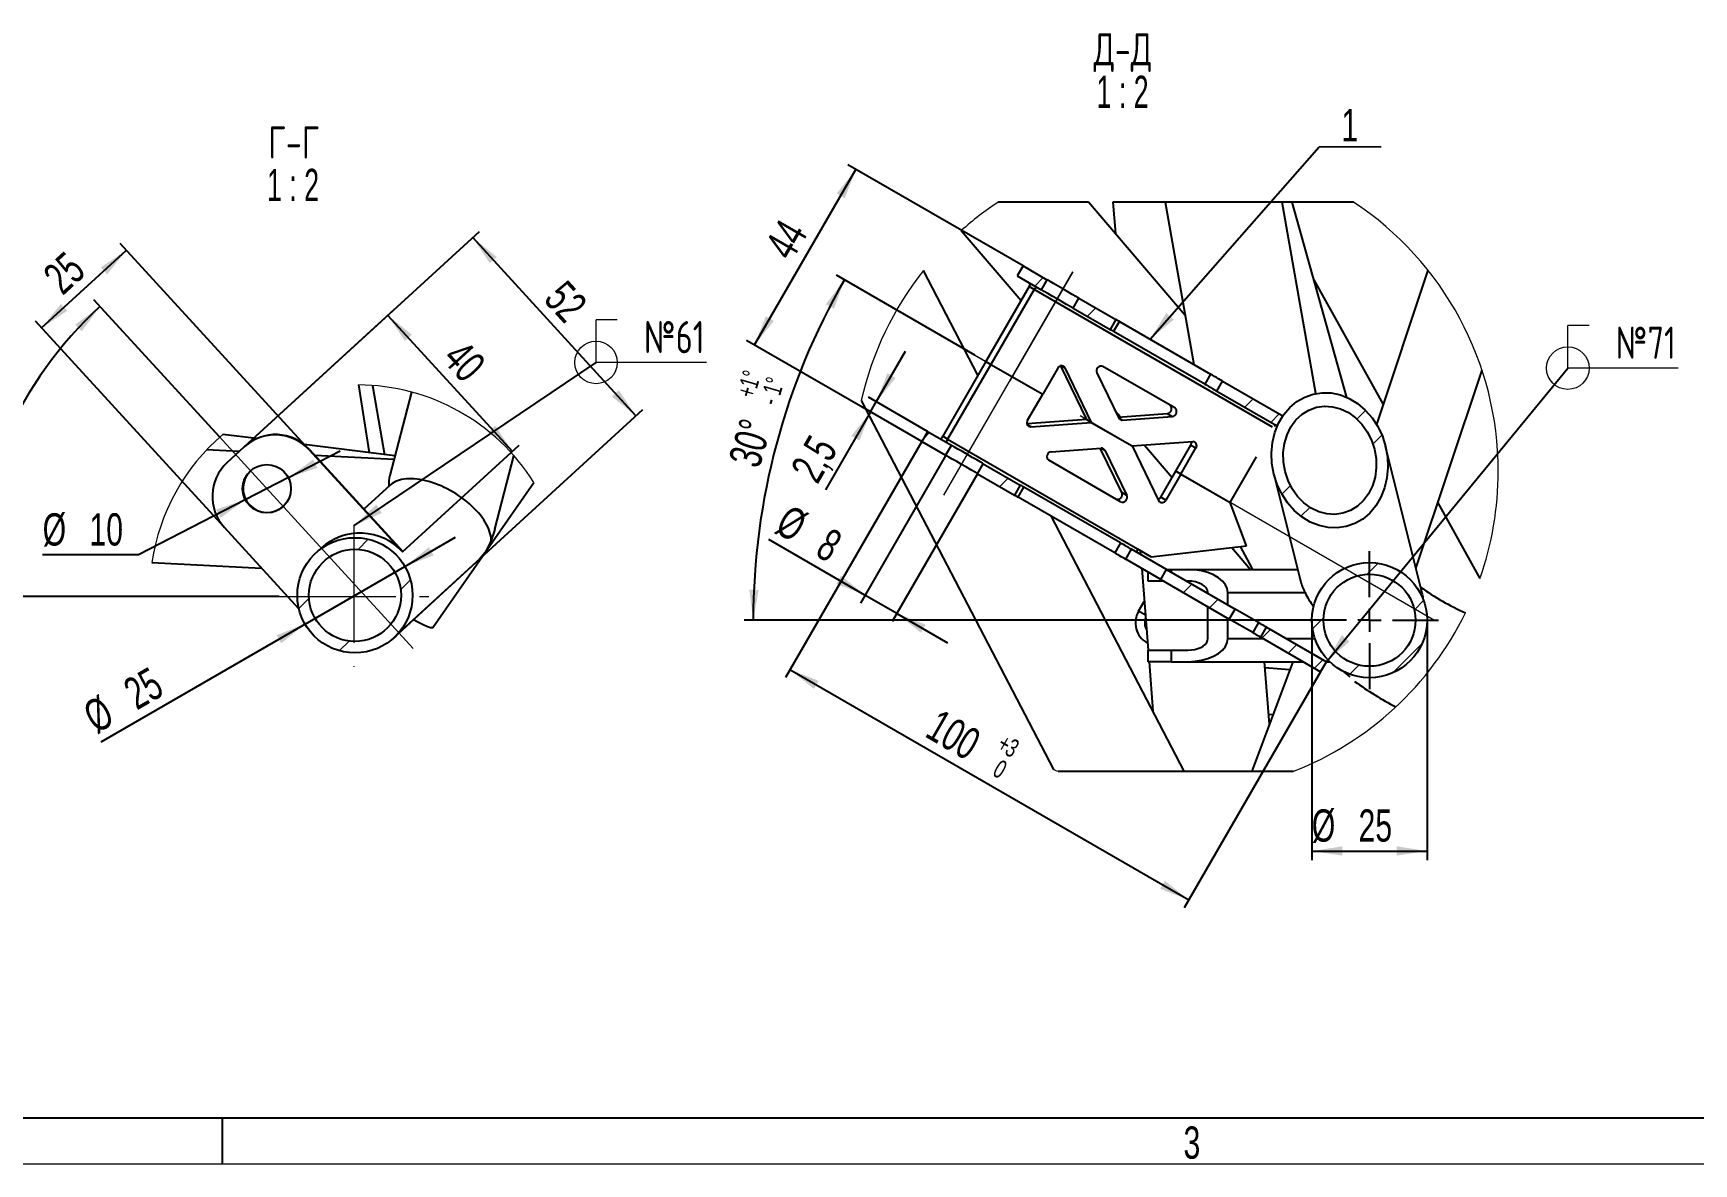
# Model space of a CAD drawing. Header units: millimetres. Extents: x -1160 to 841, y -1082 to 594.
# Drawn here: x 189.7 to 370, y 0 to 122.7 of the extents above; entities that cross this region are included whole.
import ezdxf

# ---------------------------------------------------------------- set-up
doc = ezdxf.new("R2010")
doc.units = ezdxf.units.MM
doc.header["$PDSIZE"] = -1
doc.linetypes.add('CENTERX2', pattern=[20.32, 12.7, -2.54, 2.54, -2.54])
doc.layers.add('FORMAT', color=7, linetype='Continuous')
doc.layers.add('ОСЕВЫЕ', color=7, linetype='Continuous')
doc.styles.add('SLDTEXTSTYLE0', font='TXT', dxfattribs={"width": 0.7, "bigfont": 'bigfont'})
doc.styles.add('SLDTEXTSTYLE1', font='TXT', dxfattribs={"width": 0.7})
doc.styles.add('SLDTEXTSTYLE3', font='TXT', dxfattribs={"width": 0.62})
doc.dimstyles.new('SLDDIMSTYLE12', dxfattribs={"dimtxt": 3.5, "dimasz": 3.302, "dimexe": 0, "dimexo": 0.0625, "dimgap": 0.875, "dimtad": 1, "dimdec": 4, "dimlfac": 2, "dimzin": 12, "dimdsep": 46, "dimtxsty": 'SLDTEXTSTYLE1', "dimsah": 1, "dimcen": 0.09, "dimazin": 3, "dimtol": 1, "dimtp": 1, "dimtm": 1, "dimtfac": 1, "dimtofl": 0, "dimtmove": 0, "dimatfit": 3, "dimfxl": 0, "dimfrac": 2, "dimtolj": 1, "dimtzin": 12, "dimarcsym": 0})
doc.dimstyles.new('SLDDIMSTYLE13', dxfattribs={"dimtxt": 3.5, "dimasz": 3.302, "dimexe": 0, "dimexo": 0.0625, "dimgap": 0.875, "dimtad": 1, "dimdec": 0, "dimlfac": 2, "dimrnd": 1e-09, "dimzin": 12, "dimdsep": 46, "dimtxsty": 'SLDTEXTSTYLE1', "dimsah": 1, "dimcen": 0.09, "dimadec": 0, "dimazin": 3, "dimtol": 1, "dimtp": 3, "dimtfac": 1, "dimtdec": 0, "dimtofl": 0, "dimtmove": 0, "dimatfit": 3, "dimfxl": 0, "dimfrac": 2, "dimtolj": 1, "dimarcsym": 0})
doc.dimstyles.new('SLDDIMSTYLE14', dxfattribs={"dimtxt": 3.5, "dimasz": 3.302, "dimexe": 0, "dimexo": 0.0625, "dimgap": 0.875, "dimtad": 1, "dimdec": 0, "dimlfac": 2, "dimrnd": 1e-09, "dimzin": 12, "dimdsep": 46, "dimtxsty": 'SLDTEXTSTYLE1', "dimsah": 1, "dimcen": 0.09, "dimadec": 0, "dimazin": 3, "dimtfac": 1, "dimtdec": 0, "dimtmove": 0, "dimatfit": 0, "dimfxl": 0, "dimfrac": 2, "dimtolj": 1, "dimtzin": 12, "dimarcsym": 0})
doc.dimstyles.new('SLDDIMSTYLE16', dxfattribs={"dimtxt": 3.5, "dimasz": 3.302, "dimexe": 0, "dimexo": 0.0625, "dimgap": 0.875, "dimtad": 1, "dimdec": 1, "dimlfac": 2, "dimrnd": 1e-09, "dimzin": 12, "dimdsep": 46, "dimtxsty": 'SLDTEXTSTYLE1', "dimsah": 1, "dimcen": 0.09, "dimadec": 0, "dimazin": 3, "dimtfac": 1, "dimtdec": 1, "dimtmove": 0, "dimatfit": 0, "dimfxl": 0, "dimfrac": 2, "dimtolj": 1, "dimtzin": 12, "dimarcsym": 0})
doc.dimstyles.new('SLDDIMSTYLE20', dxfattribs={"dimtxt": 3.5, "dimasz": 3.302, "dimexe": 0, "dimexo": 0.0625, "dimgap": 0.875, "dimtad": 1, "dimdec": 0, "dimlfac": 2, "dimrnd": 1e-09, "dimzin": 12, "dimdsep": 46, "dimtxsty": 'SLDTEXTSTYLE1', "dimsah": 1, "dimcen": 0.09, "dimadec": 0, "dimazin": 3, "dimtfac": 1, "dimtdec": 0, "dimtofl": 0, "dimtmove": 0, "dimatfit": 3, "dimfxl": 0, "dimfrac": 2, "dimtolj": 1, "dimtzin": 12, "dimarcsym": 0})
doc.dimstyles.new('SLDDIMSTYLE22', dxfattribs={"dimtxt": 3.5, "dimasz": 3.302, "dimexe": 0, "dimexo": 0.0625, "dimgap": 0.875, "dimtad": 1, "dimdec": 0, "dimlfac": 2, "dimrnd": 1e-09, "dimzin": 12, "dimdsep": 46, "dimtxsty": 'SLDTEXTSTYLE1', "dimsah": 1, "dimcen": 0.09, "dimadec": 0, "dimazin": 3, "dimtfac": 1, "dimtofl": 0, "dimtmove": 0, "dimatfit": 3, "dimfxl": 0, "dimfrac": 2, "dimtolj": 1, "dimtzin": 12, "dimarcsym": 0})
doc.dimstyles.new('SLDDIMSTYLE23', dxfattribs={"dimtxt": 3.5, "dimasz": 3.302, "dimexe": 0, "dimexo": 0.0625, "dimgap": 0.875, "dimtad": 1, "dimdec": 4, "dimlfac": 2, "dimzin": 12, "dimdsep": 46, "dimtxsty": 'SLDTEXTSTYLE1', "dimsah": 1, "dimcen": 0.09, "dimazin": 3, "dimtol": 1, "dimtp": 3, "dimtm": 3, "dimtfac": 1, "dimtofl": 0, "dimtmove": 0, "dimatfit": 3, "dimfxl": 0, "dimfrac": 2, "dimtolj": 1, "dimtzin": 12, "dimarcsym": 0})
doc.dimstyles.new('SLDDIMSTYLE24', dxfattribs={"dimtxt": 3.5, "dimasz": 3.302, "dimexe": 0, "dimexo": 0.0625, "dimgap": 0.875, "dimtad": 1, "dimdec": 0, "dimlfac": 2, "dimrnd": 1e-09, "dimzin": 12, "dimdsep": 46, "dimtxsty": 'SLDTEXTSTYLE1', "dimsah": 1, "dimcen": 0, "dimadec": 0, "dimazin": 3, "dimtfac": 1, "dimtdec": 0, "dimtmove": 0, "dimatfit": 3, "dimfxl": 0, "dimfrac": 2, "dimtolj": 1, "dimtzin": 12, "dimarcsym": 0})
doc.dimstyles.new('SLDDIMSTYLE25', dxfattribs={"dimtxt": 3.5, "dimasz": 3.302, "dimexe": 0, "dimexo": 0.0625, "dimgap": 0.875, "dimtad": 0, "dimtih": 1, "dimtoh": 1, "dimdec": 0, "dimlfac": 2, "dimrnd": 1e-09, "dimzin": 12, "dimdsep": 46, "dimtxsty": 'SLDTEXTSTYLE1', "dimsah": 1, "dimcen": 0, "dimadec": 0, "dimazin": 3, "dimtfac": 1, "dimtdec": 0, "dimtmove": 0, "dimatfit": 3, "dimfxl": 0, "dimfrac": 2, "dimtolj": 1, "dimtzin": 12, "dimarcsym": 0})
doc.dimstyles.new('SLDDIMSTYLE3', dxfattribs={"dimtxt": 0.18, "dimasz": 3.302, "dimexe": 0, "dimexo": 0.0625, "dimgap": 0, "dimtad": 0, "dimtih": 1, "dimtoh": 1, "dimdec": 0, "dimrnd": 1e-09, "dimzin": 0, "dimdsep": 46, "dimtxsty": 'Standard', "dimsah": 1, "dimcen": 0.09, "dimadec": 0, "dimazin": 0, "dimtfac": 3.302, "dimtdec": 0, "dimtofl": 0, "dimtmove": 0, "dimatfit": 3, "dimfxl": 0, "dimfrac": 2, "dimtolj": 1, "dimtzin": 0, "dimarcsym": 0})
doc.dimstyles.new('SLDDIMSTYLE4', dxfattribs={"dimtxt": 0.18, "dimasz": 3.302, "dimexe": 0, "dimexo": 0.0625, "dimgap": 0, "dimtad": 0, "dimtih": 1, "dimtoh": 1, "dimdec": 0, "dimrnd": 1e-09, "dimzin": 0, "dimdsep": 46, "dimtxsty": 'Standard', "dimsah": 1, "dimcen": 0.09, "dimadec": 0, "dimazin": 0, "dimtfac": 3.302, "dimtdec": 0, "dimtofl": 0, "dimtmove": 0, "dimatfit": 3, "dimfxl": 0, "dimfrac": 2, "dimtolj": 1, "dimtzin": 0, "dimarcsym": 0})

# ---------------------------------------------------------------- blocks, each defined once
blk = doc.blocks.new('SW_HATCH_3')
at = {"color": 0, "linetype": 'Continuous', "lineweight": 18}
for p, q in [((-41.2, 35.13), (-40.28, 36.05)), ((-35.5, 31.85), (-34.59, 32.76)), ((-18.42, 21.99), (-17.51, 22.9)), ((-6.24, 20.7), (-5.3, 21.64)), ((-15.58, 20.34), (-14.66, 21.26)), ((-53.35, 18.49), (-52.63, 19.22)), ((-4.49, 17.96), (-3.52, 18.93)), ((-45, 13.37), (-44.09, 14.29)), ((-14.39, 12.55), (-13.46, 13.48)), ((-12.31, 10.14), (-11.34, 11.11)), ((-5.13, 3.85), (-3.94, 5.04)), ((-25.07, 1.87), (-24.16, 2.78)), ((-22.23, 0.22), (-21.31, 1.14)), ((0, 0), (1, 1)), ((-11.05, -2.07), (-9.86, -0.88)), ((-16.53, -3.06), (-15.62, -2.15)), ((-13.69, -4.71), (-12.77, -3.79)), ((-2.39, -6.88), (0.87, -3.62)), ((-10.84, -6.35), (-9.93, -5.44)), ((-7.01, -7.01), (-6.01, -6.01))]:
    blk.add_line(p, q, dxfattribs=at)
blk = doc.blocks.new('_D_63')
at = {"layer": 'FORMAT'}
for p, q in [((291.97, 87.78), (276.95, 96.45)), ((327.31, 59), (266.91, 59))]:
    blk.add_line(p, q, dxfattribs=at)
blk.add_arc((341.81, 59), 73.9, 150, 180, dxfattribs=at)
for points in [[(277.82, 95.95), (275.78, 93.3), (276.67, 92.81)], [(267.91, 59), (268.5, 62.29), (267.48, 62.32)]]:
    blk.add_solid(points, dxfattribs=at)
at = {"layer": 'FORMAT', "attachment_point": 1, "rotation": 73.6403, "style": 'SLDTEXTSTYLE1'}
for s, insert, char_height in [('1°', (266.37, 84.58), 2), ('1°', (268.9, 83.84), 2), ('+', (266.07, 83.56), 2), ('-', (268.58, 82.75), 2), ('30°', (265.19, 76.36), 3.5)]:
    blk.add_mtext(s, dxfattribs=dict(at, insert=insert, char_height=char_height))
blk = doc.blocks.new('_D_64')
at = {"layer": 'FORMAT'}
for p, q in [((288.8, 76.91), (279.54, 60.87)), ((292.26, 74.91), (283, 58.87)), ((280.04, 61.74), (269.6, 67.77)), ((283.5, 59.74), (280.04, 61.74)), ((283.5, 59.74), (289, 56.56))]:
    blk.add_line(p, q, dxfattribs=at)
for points in [[(280.04, 61.74), (277.43, 63.83), (276.93, 62.95)], [(283.5, 59.74), (286.11, 57.65), (286.62, 58.53)]]:
    blk.add_solid(points, dxfattribs=at)
at = {"layer": 'FORMAT', "char_height": 3.5, "attachment_point": 1, "rotation": 330, "style": 'SLDTEXTSTYLE1'}
for s, insert in [('%%c', (271.85, 71.67)), ('8', (276.25, 69.14))]:
    blk.add_mtext(s, dxfattribs=dict(at, insert=insert))
blk = doc.blocks.new('_D_65')
at = {"layer": 'FORMAT'}
for p, q in [((281.27, 82.7), (284.45, 88.2)), ((286.83, 79.49), (280.41, 83.2)), ((280.65, 81.62), (275.76, 73.15)), ((286.2, 78.41), (279.78, 82.12)), ((280.65, 81.62), (281.27, 82.7))]:
    blk.add_line(p, q, dxfattribs=at)
for points in [[(281.27, 82.7), (283.36, 85.3), (282.48, 85.81)], [(280.65, 81.62), (278.56, 79.01), (279.44, 78.5)]]:
    blk.add_solid(points, dxfattribs=at)
at = {"layer": 'FORMAT', "insert": (271.85, 75.41), "char_height": 3.5, "attachment_point": 1, "rotation": 60, "style": 'SLDTEXTSTYLE1'}
blk.add_mtext('2,5', dxfattribs=at)
blk = doc.blocks.new('_D_66')
at = {"layer": 'FORMAT'}
for p, q in [((328.56, 59), (328.56, 32.95)), ((341.06, 59), (341.06, 32.95)), ((328.56, 33.95), (341.06, 33.95))]:
    blk.add_line(p, q, dxfattribs=at)
for points in [[(328.56, 33.95), (331.86, 33.45), (331.86, 34.46)], [(341.06, 33.95), (337.76, 34.46), (337.76, 33.45)]]:
    blk.add_solid(points, dxfattribs=at)
at = {"layer": 'FORMAT', "char_height": 3.5, "attachment_point": 1, "style": 'SLDTEXTSTYLE1'}
for s, insert in [('%%c', (328.55, 38.47)), ('25', (333.62, 38.47))]:
    blk.add_mtext(s, dxfattribs=dict(at, insert=insert))
blk = doc.blocks.new('_D_67')
at = {"layer": 'FORMAT'}
for p, q in [((286.2, 78.41), (271.4, 52.78)), ((271.9, 53.64), (315.2, 28.64)), ((329.5, 53.41), (314.7, 27.78))]:
    blk.add_line(p, q, dxfattribs=at)
for points in [[(271.9, 53.64), (274.51, 51.55), (275.02, 52.43)], [(315.2, 28.64), (312.6, 30.73), (312.09, 29.85)]]:
    blk.add_solid(points, dxfattribs=at)
at = {"layer": 'FORMAT', "attachment_point": 1, "rotation": 330, "style": 'SLDTEXTSTYLE1'}
for s, insert, char_height in [('100', (288.16, 49.47), 3.5), ('+', (295.22, 46.75), 2), ('3', (296.08, 46.26), 2), ('0', (294.76, 43.97), 2)]:
    blk.add_mtext(s, dxfattribs=dict(at, insert=insert, char_height=char_height))
blk = doc.blocks.new('_D_68')
at = {"layer": 'FORMAT'}
for p, q in [((297.2, 97.46), (278.19, 108.44)), ((268.06, 88.88), (279.06, 107.94)), ((286.2, 78.41), (267.19, 89.38))]:
    blk.add_line(p, q, dxfattribs=at)
for points in [[(279.06, 107.94), (276.97, 105.33), (277.85, 104.82)], [(268.06, 88.88), (270.15, 91.49), (269.27, 92)]]:
    blk.add_solid(points, dxfattribs=at)
at = {"layer": 'FORMAT', "insert": (269.05, 99.62), "char_height": 3.5, "attachment_point": 1, "rotation": 60, "style": 'SLDTEXTSTYLE1'}
blk.add_mtext('44', dxfattribs=at)
blk = doc.blocks.new('SW_NOTE_33')
at = {"layer": 'FORMAT', "color": 0, "char_height": 3.5, "attachment_point": 2}
for s, insert, style in [('\\M+18444-\\M+18444', (3.39, 4.5), 'SLDTEXTSTYLE0'), ('1 : 2', (3.37, -0.12), 'SLDTEXTSTYLE3')]:
    blk.add_mtext(s, dxfattribs=dict(at, insert=insert, style=style))
blk = doc.blocks.new('SW_NOTE_34')
at = {"color": 0, "linetype": 'Continuous', "lineweight": 0}
for p, q in [((0, 0), (6.72, 0)), ((6.72, 0), (0, 0)), ((0, 0), (6.72, 0)), ((6.72, 0), (0, 0)), ((0, 0), (6.72, 0)), ((6.72, 0), (0, 0))]:
    blk.add_line(p, q, dxfattribs=at)
at = {"color": 0, "linetype": 'Continuous', "lineweight": 0, "insert": (3.32, 4.1), "char_height": 3.5, "attachment_point": 2, "style": 'SLDTEXTSTYLE1'}
blk.add_mtext('1', dxfattribs=at)
blk = doc.blocks.new('SW_CENTERMARKSYMBOL_7')
at = {"layer": 'FORMAT', "color": 0}
for p, q in [((0, 2.5), (0, 7.5)), ((-2.5, 0), (-7.5, 0)), ((0, 0), (-1.25, 0)), ((0, 0), (0, 1.25)), ((0, 0), (0, -1.25)), ((0, 0), (1.25, 0)), ((2.5, 0), (7.5, 0)), ((0, -2.5), (0, -7.5))]:
    blk.add_line(p, q, dxfattribs=at)
blk = doc.blocks.new('SW_WELDSYMBOL_50')
at = {"color": 0, "linetype": 'Continuous', "lineweight": 0}
for p, q in [((0, 0), (0, 4.61)), ((2.31, 4.61), (0, 4.61)), ((11.98, 0), (0, 0))]:
    blk.add_line(p, q, dxfattribs=at)
blk.add_circle((0, 0), 2.31, dxfattribs=at)
at = {"color": 0, "linetype": 'Continuous', "lineweight": 0, "insert": (5.2, 4.5), "char_height": 3.5, "attachment_point": 1, "style": 'SLDTEXTSTYLE0'}
blk.add_mtext('\\M+1878271', dxfattribs=at)
blk = doc.blocks.new('SW_HATCH_4')
at = {"color": 0, "linetype": 'Continuous', "lineweight": 18}
for p, q in [((2.07, 11.05), (0.98, 9.96)), ((6.66, 6.66), (5.61, 5.61)), ((-4.35, 4.63), (-5.45, 3.53)), ((0, 0), (-1.06, -1.06)), ((5.39, 0.9), (4.71, 0.22))]:
    blk.add_line(p, q, dxfattribs=at)
blk = doc.blocks.new('_D_69')
at = {"layer": 'FORMAT'}
for p, q in [((212.65, 77.81), (238.2, 101.21)), ((255.17, 81.19), (237.46, 100.53)), ((229.29, 57.49), (255.91, 81.87))]:
    blk.add_line(p, q, dxfattribs=at)
for points in [[(237.46, 100.53), (239.32, 97.75), (240.07, 98.44)], [(255.17, 81.19), (253.32, 83.97), (252.57, 83.28)]]:
    blk.add_solid(points, dxfattribs=at)
at = {"layer": 'FORMAT', "insert": (247.62, 96.12), "char_height": 3.5, "attachment_point": 1, "rotation": 312.4804, "style": 'SLDTEXTSTYLE1'}
blk.add_mtext('52', dxfattribs=at)
blk = doc.blocks.new('_D_70')
at = {"layer": 'FORMAT'}
for p, q in [((209.99, 78.87), (196.32, 93.79)), ((216.43, 61.59), (182.15, 61.59))]:
    blk.add_line(p, q, dxfattribs=at)
blk.add_arc((225.8, 61.59), 42.66, 132.4804, 180, dxfattribs=at)
for points in [[(197, 93.05), (194.29, 91.09), (195.01, 90.37)], [(183.15, 61.59), (183.78, 64.87), (182.77, 64.91)]]:
    blk.add_solid(points, dxfattribs=at)
at = {"layer": 'FORMAT', "attachment_point": 1, "rotation": 77.7021, "style": 'SLDTEXTSTYLE1'}
for s, insert, char_height in [('3°', (179.26, 75.1), 2), ('3°', (181.84, 74.54), 2), ('+', (179.04, 74.06), 2), ('-', (181.6, 73.43), 2), ('60°', (178.61, 66.56), 3.5)]:
    blk.add_mtext(s, dxfattribs=dict(at, insert=insert, char_height=char_height))
blk = doc.blocks.new('_D_71')
at = {"layer": 'FORMAT'}
for p, q in [((230.1, 64.84), (235.6, 68.01)), ((219.27, 58.59), (230.1, 64.84)), ((219.27, 58.59), (197.09, 45.78))]:
    blk.add_line(p, q, dxfattribs=at)
for points in [[(230.1, 64.84), (233.21, 66.05), (232.7, 66.93)], [(219.27, 58.59), (216.16, 57.38), (216.67, 56.5)]]:
    blk.add_solid(points, dxfattribs=at)
at = {"layer": 'FORMAT', "char_height": 3.5, "attachment_point": 1, "rotation": 30, "style": 'SLDTEXTSTYLE1'}
for s, insert in [('25', (199.24, 52.22)), ('%%c', (194.85, 49.68))]:
    blk.add_mtext(s, dxfattribs=dict(at, insert=insert))
blk = doc.blocks.new('_D_72')
at = {"layer": 'FORMAT'}
for p, q in [((190.66, 90.73), (199.87, 99.16)), ((219.71, 77.49), (199.19, 99.9)), ((210.5, 69.07), (189.99, 91.47))]:
    blk.add_line(p, q, dxfattribs=at)
for points in [[(199.87, 99.16), (197.09, 97.31), (197.77, 96.56)], [(190.66, 90.73), (193.44, 92.59), (192.75, 93.34)]]:
    blk.add_solid(points, dxfattribs=at)
at = {"layer": 'FORMAT', "insert": (190.57, 96.76), "char_height": 3.5, "attachment_point": 1, "rotation": 42.4804, "style": 'SLDTEXTSTYLE1'}
blk.add_mtext('25', dxfattribs=at)
blk = doc.blocks.new('_D_73')
at = {"layer": 'FORMAT'}
for p, q in [((217.44, 74.48), (223.08, 77.39)), ((217.44, 74.48), (212.77, 72.08)), ((212.77, 72.08), (201.17, 66.09)), ((201.17, 66.09), (190.77, 66.09))]:
    blk.add_line(p, q, dxfattribs=at)
for points in [[(217.44, 74.48), (220.6, 75.54), (220.14, 76.45)], [(212.77, 72.08), (209.6, 71.02), (210.07, 70.11)]]:
    blk.add_solid(points, dxfattribs=at)
at = {"layer": 'FORMAT', "char_height": 3.5, "attachment_point": 1, "style": 'SLDTEXTSTYLE1'}
for s, insert in [('%%c', (190.77, 70.61)), ('10', (195.85, 70.61))]:
    blk.add_mtext(s, dxfattribs=dict(at, insert=insert))
blk = doc.blocks.new('_D_74')
at = {"layer": 'FORMAT'}
for p, q in [((212.65, 77.81), (228.98, 92.77)), ((228.25, 92.09), (241.75, 77.34)), ((229.84, 66.43), (242.49, 78.02))]:
    blk.add_line(p, q, dxfattribs=at)
for points in [[(228.25, 92.09), (230.1, 89.32), (230.85, 90)], [(241.75, 77.34), (239.9, 80.12), (239.15, 79.44)]]:
    blk.add_solid(points, dxfattribs=at)
at = {"layer": 'FORMAT', "insert": (236.61, 89.65), "char_height": 3.5, "attachment_point": 1, "rotation": 312.4804, "style": 'SLDTEXTSTYLE1'}
blk.add_mtext('40', dxfattribs=at)
blk = doc.blocks.new('SW_NOTE_35')
at = {"layer": 'FORMAT', "color": 0, "char_height": 3.5, "attachment_point": 2}
for s, insert, style in [('\\M+18443-\\M+18443', (2.95, 4.5), 'SLDTEXTSTYLE0'), ('1 : 2', (2.87, -0.12), 'SLDTEXTSTYLE3')]:
    blk.add_mtext(s, dxfattribs=dict(at, insert=insert, style=style))
blk = doc.blocks.new('SW_WELDSYMBOL_51')
at = {"color": 0, "linetype": 'Continuous', "lineweight": 0}
for p, q in [((0, 0), (0, 4.61)), ((2.31, 4.61), (0, 4.61)), ((11.98, 0), (0, 0))]:
    blk.add_line(p, q, dxfattribs=at)
blk.add_circle((0, 0), 2.31, dxfattribs=at)
at = {"color": 0, "linetype": 'Continuous', "lineweight": 0, "insert": (5.2, 4.5), "char_height": 3.5, "attachment_point": 1, "style": 'SLDTEXTSTYLE0'}
blk.add_mtext('\\M+1878261', dxfattribs=at)

msp = doc.modelspace()

# ---------------------------------------------------------------- linework, layer by layer
at = {"color": 7, "linetype": 'Continuous', "lineweight": 25}
for p, q in [((302.841928, 104.385663), (294.497531, 104.385663)), ((304.301824, 104.385663), (302.841928, 104.385663)), ((314.792167, 92.092846), (304.301824, 104.385663)), ((306.950804, 104.385663), (307.219725, 100.966398)), ((312.6246, 104.385663), (306.950804, 104.385663)), ((312.6246, 104.385663), (315.731834, 86.763669)), ((325.317439, 104.385663), (312.6246, 104.385663)), ((328.97992, 83.614711), (325.317439, 104.385663)), ((326.408204, 104.385663), (325.317439, 104.385663)), ((332.358096, 83.188464), (326.408204, 104.385663)), ((327.274125, 104.385663), (326.408204, 104.385663)), ((333.082747, 104.385663), (327.274125, 104.385663)), ((290.496882, 101.306249), (296.983715, 93.704824)), ((297.200825, 97.462554), (296.575826, 96.380029)), ((297.200825, 97.462554), (299.798902, 95.962559)), ((292.309429, 85.608725), (286.396276, 96.967776)), ((296.575826, 96.380029), (299.173903, 94.880019)), ((299.798902, 95.962559), (299.173903, 94.880019)), ((328.776333, 95.948909), (336.293544, 82.413663)), ((341.150652, 97.009648), (335.574236, 80.252085)), ((297.855999, 95.215638), (293.165143, 87.090854)), ((298.397254, 94.903146), (293.706413, 86.778347)), ((298.397254, 94.903146), (297.855999, 95.215638)), ((302.638005, 92.88003), (303.263005, 93.962554)), ((303.263005, 93.962554), (307.27176, 91.648106)), ((302.638005, 92.88003), (306.646746, 90.565567)), ((307.27176, 91.648106), (306.646746, 90.565567)), ((307.031061, 90.343688), (307.656061, 91.426228)), ((316.927414, 84.630032), (307.031061, 90.343688)), ((307.656061, 91.426228), (317.552414, 85.712556)), ((293.165143, 87.090854), (288.474288, 78.966056)), ((293.706413, 86.778347), (289.015557, 78.653563)), ((293.165143, 87.090854), (293.706413, 86.778347)), ((293.706413, 86.778347), (299.331408, 83.530758)), ((301.259573, 86.605777), (304.07111, 80.794294)), ((313.675981, 82.040523), (305.868532, 86.548154)), ((300.965067, 86.36034), (299.331408, 83.530758)), ((301.745679, 86.407308), (304.612379, 80.481787)), ((305.212926, 85.851659), (307.585951, 80.946584)), ((317.552414, 85.712556), (316.927414, 84.630032)), ((318.226453, 83.880026), (318.851452, 84.962551)), ((318.851452, 84.962551), (325.346652, 81.212555)), ((339.856673, 64.617251), (347.024847, 86.15819)), ((225.044469, 84.54352), (226.205806, 77.181602)), ((226.56482, 84.486628), (227.878275, 76.971913)), ((230.823035, 83.769346), (228.460992, 74.719721)), ((297.697749, 80.701177), (299.331408, 83.530758)), ((318.226453, 83.880026), (324.721645, 80.13003)), ((279.644158, 82.867507), (300.499584, 42.804588)), ((307.212528, 81.718464), (307.770323, 81.064825)), ((307.537, 81.047763), (312.859338, 81.436996)), ((307.966184, 80.72706), (313.400607, 81.124504)), ((312.859338, 81.436996), (313.400607, 81.124504)), ((286.825817, 79.492529), (286.200818, 78.410004)), ((286.825817, 79.492529), (289.423894, 77.992533)), ((304.07111, 80.794294), (297.632452, 80.323402)), ((298.047375, 80.001671), (304.612379, 80.481787)), ((304.612379, 80.481787), (304.07111, 80.794294)), ((304.612379, 80.481787), (309.050437, 77.919473)), ((214.00101, 78.711772), (210.341195, 79.170609)), ((210.806544, 76.124424), (212.647329, 77.810043)), ((212.647329, 77.810043), (212.685073, 77.844584)), ((229.011747, 76.829815), (219.169627, 78.063751)), ((219.743336, 77.528292), (219.705599, 77.493721)), ((219.743336, 77.528292), (229.873406, 66.46567)), ((286.200818, 78.410004), (288.798895, 76.909993)), ((289.015557, 78.653563), (288.474288, 78.966056)), ((289.423894, 77.992533), (288.798895, 76.909993)), ((289.015557, 78.653563), (309.640553, 66.745718)), ((300.262209, 77.276756), (305.696633, 77.674199)), ((307.908621, 72.862108), (305.584546, 77.666004)), ((309.050437, 77.919473), (315.615442, 78.399588)), ((309.050437, 77.919473), (311.917137, 71.993951)), ((310.372006, 78.016121), (313.386422, 74.483742)), ((313.790139, 75.183008), (315.423798, 78.01259)), ((314.331408, 74.870501), (315.965067, 77.700083)), ((315.423798, 78.01259), (315.965067, 77.700083)), ((340.522226, 61.942135), (336.559016, 77.871789)), ((212.092067, 77.301586), (208.559404, 77.481175)), ((219.705599, 77.493721), (229.835669, 66.431099)), ((228.9117, 76.446498), (220.334644, 76.882535)), ((239.858525, 68.89143), (241.936157, 76.851392)), ((292.262997, 74.910004), (292.887997, 75.992529)), ((292.887997, 75.992529), (296.896752, 73.678081)), ((307.794284, 71.85312), (299.986835, 76.360737)), ((306.076866, 77.454676), (308.44989, 72.549601)), ((319.687169, 71.778346), (322.551343, 76.739241)), ((233.128312, 58.218265), (244.085091, 73.965663)), ((292.262997, 74.910004), (296.271752, 72.595541)), ((312.15648, 72.353427), (313.790139, 75.183008)), ((314.331408, 74.870501), (312.697749, 72.04092)), ((314.331408, 74.870501), (313.790139, 75.183008)), ((314.331408, 74.870501), (319.687169, 71.778346)), ((324.4288, 74.853857), (327.306691, 63.286517)), ((228.493738, 73.676759), (225.652548, 71.075076)), ((296.896752, 73.678081), (296.271752, 72.595541)), ((296.656053, 72.373663), (297.281068, 73.456202)), ((307.158675, 66.309978), (296.656053, 72.373663)), ((307.783674, 67.392503), (297.281068, 73.456202)), ((308.44989, 72.549601), (307.908621, 72.862108)), ((312.697749, 72.04092), (312.15648, 72.353427)), ((321.445342, 67.091633), (319.687169, 71.778346)), ((342.224877, 71.733911), (346.788574, 63.516666)), ((218.585009, 60.238147), (210.501658, 69.065655)), ((314.697053, 42.602528), (300.291937, 70.274491)), ((221.012833, 66.826487), (220.448653, 66.309864)), ((307.783674, 67.392503), (307.158675, 66.309978)), ((308.347281, 65.623735), (308.97228, 66.706274)), ((312.765833, 64.516057), (308.97228, 66.706274)), ((309.640553, 66.745718), (311.125424, 65.888424)), ((311.125424, 65.888424), (321.445342, 67.091633)), ((319.853071, 66.90598), (321.902674, 64.50421)), ((202.627024, 65.266633), (214.534777, 64.661259)), ((228.890377, 57.091022), (237.841087, 65.287197)), ((229.835669, 66.431099), (229.873406, 66.46567)), ((312.140833, 63.433532), (308.347281, 65.623735)), ((309.924077, 66.582013), (309.959125, 66.136513)), ((310.078051, 64.624478), (310.775693, 55.754204)), ((310.77462, 63.254212), (310.77462, 64.22231)), ((312.451418, 63.254212), (310.77462, 63.254212)), ((312.140833, 63.433532), (312.765833, 64.516057)), ((312.140833, 63.433532), (319.585394, 59.135411)), ((312.765833, 64.516057), (320.210386, 60.217936)), ((312.786352, 64.50421), (313.274618, 64.50421)), ((313.274618, 64.50421), (315.104749, 64.50421)), ((315.104749, 63.254212), (314.951416, 63.254212)), ((315.104749, 64.50421), (327.003736, 64.50421)), ((317.269813, 61.915685), (317.269813, 62.004213)), ((319.434877, 60.665686), (319.434877, 62.004213)), ((319.434877, 62.004213), (327.811878, 62.004213)), ((309.737827, 59.969578), (310.359474, 61.046292)), ((317.269813, 57.004218), (317.269813, 60.472314)), ((319.585394, 59.135411), (320.210386, 60.217936)), ((322.765875, 58.742527), (320.210386, 60.217936)), ((319.434877, 57.004218), (319.434877, 59.222315)), ((322.140876, 57.660003), (319.585394, 59.135411)), ((322.765875, 58.742527), (322.140876, 57.660003)), ((323.006902, 57.159994), (323.631901, 58.242534)), ((323.631901, 58.242534), (330.127094, 54.492523)), ((310.652893, 56.554515), (310.705569, 56.64577)), ((323.006902, 57.159994), (329.502094, 53.409998)), ((310.77462, 54.504205), (310.77462, 55.754204)), ((310.77462, 55.754204), (313.274618, 55.754204)), ((313.274618, 54.504205), (310.77462, 54.504205)), ((310.874011, 54.504205), (311.29628, 49.135347)), ((313.274618, 55.754204), (313.274618, 54.504205)), ((313.274618, 55.754204), (315.104749, 55.754204)), ((313.274618, 54.504205), (315.104749, 54.504205)), ((315.104749, 54.504205), (327.60686, 54.504205)), ((326.470654, 54.504205), (322.044056, 42.602528)), ((323.946405, 47.717322), (323.412616, 54.504205)), ((329.502094, 53.409998), (330.127094, 54.492523)), ((330.106858, 54.504205), (330.475297, 54.504205)), ((332.014937, 53.415347), (332.675736, 52.84277)), ((301.002931, 42.602528), (314.697053, 42.602528)), ((314.697053, 42.602528), (322.044056, 42.602528)), ((322.044056, 42.602528), (326.577347, 42.602528)), ((20, 5), (836, 5))]:
    msp.add_line(p, q, dxfattribs=at)
at = {"color": 7, "linetype": 'Continuous', "lineweight": 0}
for p, q in [((302.610357, 96.832144), (295.780951, 85.003265)), ((302.610357, 96.832144), (295.780951, 85.003265)), ((291.973795, 87.778677), (296.463963, 85.186277)), ((291.973795, 87.778677), (296.463963, 85.186277))]:
    msp.add_line(p, q, dxfattribs=at)
at = {"color": 8, "linetype": 'Continuous', "lineweight": 25}
for p, q in [((324.288148, 79.955031), (298.397254, 94.903146)), ((301.365446, 86.626832), (301.745679, 86.407308)), ((298.047375, 80.001671), (297.667142, 80.221195)), ((307.966184, 80.72706), (307.585951, 80.946584)), ((305.696633, 77.674199), (306.076866, 77.454676)), ((313.274618, 64.50421), (313.274618, 64.22231)), ((310.47776, 59.542377), (309.737827, 59.969578)), ((319.434877, 57.004218), (323.276732, 57.004218)), ((325.776737, 57.004218), (328.891273, 57.004218)), ((326.140825, 53.617407), (323.465805, 53.827931)), ((324.328471, 48.744578), (323.862728, 48.781235))]:
    msp.add_line(p, q, dxfattribs=at)
at = {"color": 7, "linetype": 'CENTERX2', "lineweight": 18}
for p, q in [((224.552557, 69.250996), (224.552557, 53.935688)), ((216.426012, 61.593342), (232.679103, 61.593342))]:
    msp.add_line(p, q, dxfattribs=at)
at = {"color": 7, "linetype": 'Continuous', "lineweight": 25, "flags": 128}
for points in [[(303.263005, 93.962554), (303.178232, 94.011505), (302.932214, 94.153543), (302.54903, 94.374765), (302.066188, 94.653536), (301.530953, 94.962556), (300.995719, 95.271577), (300.512876, 95.550348), (300.129693, 95.77157), (299.883675, 95.913608), (299.798902, 95.962559)], [(297.855999, 95.215638), (298.027318, 95.481281), (298.058536, 95.523988)], [(298.397254, 94.903146), (298.43625, 94.9636), (298.479866, 95.018197), (298.526447, 95.064823), (298.574176, 95.101718), (298.621248, 95.127423), (298.665833, 95.140983), (298.70623, 95.141862), (298.74089, 95.130031)], [(302.638005, 92.88003), (302.553233, 92.928965), (302.307214, 93.071003), (301.924031, 93.292241), (301.441189, 93.571012), (300.905954, 93.880032), (300.370719, 94.189037), (299.887877, 94.467808), (299.504693, 94.689046), (299.258675, 94.831084), (299.173903, 94.880019)], [(306.646746, 90.565567), (306.65208, 90.562497), (306.716051, 90.525572), (306.802343, 90.475742), (306.90841, 90.414499), (307.031061, 90.343688)], [(307.656061, 91.426228), (307.533409, 91.497038), (307.427343, 91.558267), (307.34105, 91.608096), (307.27708, 91.645022), (307.27176, 91.648106)], [(318.851452, 84.962551), (318.821948, 84.979598), (318.735432, 85.029547), (318.597805, 85.109), (318.418439, 85.212563), (318.20957, 85.333143), (317.985426, 85.46256), (317.761283, 85.591961), (317.552414, 85.712556)], [(316.927414, 84.630032), (317.136284, 84.509437), (317.360427, 84.38002), (317.58457, 84.250618), (317.79344, 84.130023), (317.972805, 84.026475), (318.110432, 83.947007), (318.196948, 83.897058), (318.226453, 83.880026)], [(327.778015, 83.229427), (328.704785, 83.554019), (329.675604, 83.70154), (330.666568, 83.668355), (331.653286, 83.455284), (332.611453, 83.06757), (333.517488, 82.514767), (334.349062, 81.810479), (335.085716, 80.97205), (335.7093, 80.020134), (336.204465, 78.97817), (336.559016, 77.871789), (336.764227, 76.728259), (336.81504, 75.575743), (336.710203, 74.4426), (336.452309, 73.356737), (336.04769, 72.344889), (335.506324, 71.431984), (334.841531, 70.640494), (334.069688, 69.989894), (333.209801, 69.496234), (332.283039, 69.171642), (331.312213, 69.02412), (330.321248, 69.057305), (329.334531, 69.270377), (328.376364, 69.65809), (327.470336, 70.210893), (326.638754, 70.915182), (325.902108, 71.753596), (325.278517, 72.705512), (324.783351, 73.74749), (324.4288, 74.853857), (324.223589, 75.997387), (324.172776, 77.149917), (324.277613, 78.283061), (324.535515, 79.368923), (324.940126, 80.380772), (325.481493, 81.293677), (326.146286, 82.085167), (326.918129, 82.735766), (327.778015, 83.229427)], [(328.241799, 81.818749), (329.062607, 82.115774), (329.926912, 82.238008), (330.808434, 82.181711), (331.680406, 81.948612), (332.516331, 81.545804), (333.290797, 80.985506), (333.980288, 80.284749), (334.563847, 79.464827), (335.023735, 78.550656), (335.345995, 77.569996), (335.520822, 76.552664), (335.542913, 75.529565), (335.411589, 74.531798), (335.130844, 73.589642), (334.709208, 72.731767), (334.159497, 71.984206), (333.4984, 71.369697), (332.746025, 70.906897), (331.925209, 70.609872), (331.060912, 70.487653), (330.179382, 70.543949), (329.307411, 70.777033), (328.471485, 71.179856), (327.69702, 71.740155), (327.007528, 72.440912), (326.423976, 73.260833), (325.964082, 74.175004), (325.641822, 75.15565), (325.466994, 76.172982), (325.444903, 77.196081), (325.576227, 78.193863), (325.856972, 79.136003), (326.278608, 79.993893), (326.828319, 80.74144), (327.489417, 81.355963), (328.241799, 81.818749)], [(288.308527, 78.636487), (288.329895, 78.684871), (288.474288, 78.966056)], [(288.990881, 78.24253), (288.963314, 78.266625), (288.943868, 78.302045), (288.933318, 78.347434), (288.932051, 78.401063), (288.940128, 78.460847), (288.957219, 78.52449), (288.9827, 78.589563), (289.015557, 78.653563)], [(292.887997, 75.992529), (292.803224, 76.041479), (292.557206, 76.183517), (292.174023, 76.40474), (291.69118, 76.683511), (291.155945, 76.992531), (290.620711, 77.301551), (290.137883, 77.580322), (289.754685, 77.801545), (289.508667, 77.943583), (289.423894, 77.992533)], [(292.262997, 74.910004), (292.178225, 74.95894), (291.932206, 75.100978), (291.549023, 75.322215), (291.066181, 75.600986), (290.530946, 75.909991), (289.995711, 76.219012), (289.512884, 76.497783), (289.129685, 76.71902), (288.883667, 76.861058), (288.798895, 76.909993)], [(239.460456, 67.703122), (239.446829, 67.925865), (239.414031, 68.155343), (239.362168, 68.390751), (239.29141, 68.631345), (239.201988, 68.876291), (239.094215, 69.124812), (238.968434, 69.376046), (238.82507, 69.629157), (238.664592, 69.883341), (238.487544, 70.137733), (238.2945, 70.3915), (238.086114, 70.643777), (237.863074, 70.893729), (237.626123, 71.140552), (237.376044, 71.383381), (237.113665, 71.621472), (236.839863, 71.85396), (236.555549, 72.08013), (236.261668, 72.299236), (235.95919, 72.510505), (235.649119, 72.71325), (235.332491, 72.906786), (235.010358, 73.090518), (234.683784, 73.263788), (234.353858, 73.426062), (234.021674, 73.576772), (233.688335, 73.715413), (233.354958, 73.841536), (233.022633, 73.954696), (232.692483, 74.054563), (232.365588, 74.140781), (232.043038, 74.213082), (231.725911, 74.271196), (231.415259, 74.314946), (231.11211, 74.344182), (230.817469, 74.358815), (230.532328, 74.358785), (230.257618, 74.344093), (229.994255, 74.314797), (229.743118, 74.270988), (229.505042, 74.212814), (229.280817, 74.140454), (229.071187, 74.054176), (228.876846, 73.954278), (228.698442, 73.84103), (228.536564, 73.714847), (228.493738, 73.676759)], [(296.271752, 72.595541), (296.277087, 72.592471), (296.341043, 72.555531), (296.42735, 72.505717), (296.533402, 72.444473), (296.656053, 72.373663)], [(297.281068, 73.456202), (297.158401, 73.527013), (297.05235, 73.588241), (296.966042, 73.638071), (296.902086, 73.674996), (296.896752, 73.678081)], [(239.858525, 68.89143), (239.790293, 68.64422), (239.460456, 67.703122)], [(239.460456, 67.703122), (239.220257, 67.108625), (238.799478, 66.369885)], [(308.97228, 66.706274), (308.874275, 66.762854), (308.750596, 66.83426), (308.60604, 66.917707), (308.446284, 67.009945), (308.277558, 67.107369), (308.106448, 67.206149), (307.93966, 67.302455), (307.783674, 67.392503)], [(309.640553, 66.745718), (309.607696, 66.681717), (309.58223, 66.616644), (309.565123, 66.552986), (309.557062, 66.493203), (309.558313, 66.439588), (309.568878, 66.394199), (309.588309, 66.358779), (309.615891, 66.334684)], [(320.778135, 67.013834), (322.033126, 64.658676), (322.11538, 64.516891)], [(238.799478, 66.369885), (238.19157, 65.631861), (237.841087, 65.287197)], [(307.158675, 66.309978), (307.31466, 66.219915), (307.481449, 66.123624), (307.652559, 66.024829), (307.821285, 65.92742), (307.98104, 65.835182), (308.125596, 65.751721), (308.249276, 65.680314), (308.347281, 65.623735)], [(319.434877, 62.004213), (319.369089, 62.438328), (319.173734, 62.859256), (318.854745, 63.254212), (318.421822, 63.611184), (317.888107, 63.919325), (317.269813, 64.169277), (316.585746, 64.353441), (315.856676, 64.466227), (315.104749, 64.50421)], [(317.269813, 62.004213), (317.228209, 62.24807), (317.105006, 62.48257), (316.904928, 62.698667), (316.635679, 62.88809), (316.3076, 63.043554), (315.933283, 63.159053), (315.527137, 63.230191), (315.104749, 63.254212)], [(233.128312, 58.218265), (233.088548, 58.187568), (232.888679, 58.18581), (232.548113, 58.287704), (232.076647, 58.490271), (231.487843, 58.787728), (231.022606, 59.043491)], [(323.631901, 58.242534), (323.615264, 58.25213), (323.565978, 58.280591), (323.485952, 58.3268), (323.378254, 58.388983), (323.247019, 58.46474), (323.097292, 58.551182), (322.934832, 58.644984), (322.765875, 58.742527)], [(310.715597, 56.518306), (310.686227, 56.535263), (310.652893, 56.554515)], [(315.104749, 54.504205), (315.856676, 54.542188), (316.585746, 54.654975), (317.269813, 54.839153), (317.888107, 55.089105), (318.421822, 55.397247), (318.854745, 55.754204), (319.173734, 56.149159), (319.369089, 56.570087), (319.434877, 57.004218)], [(315.104749, 55.754204), (315.480705, 55.773203), (315.845247, 55.829589), (316.187288, 55.921678), (316.496428, 56.046654), (316.763293, 56.200732), (316.979747, 56.379218), (317.139249, 56.576688), (317.236926, 56.787152), (317.269813, 57.004218)], [(322.140876, 57.660003), (322.309833, 57.56246), (322.472293, 57.468657), (322.622012, 57.382215), (322.753247, 57.306443), (322.860952, 57.24426), (322.940979, 57.198052), (322.990265, 57.169606), (323.006902, 57.159994)]]:
    msp.add_lwpolyline(points, dxfattribs=at)
at = {"color": 7, "linetype": 'Continuous', "lineweight": 25}
for centre, radius in [((215.103197, 73.28314), 2.622495), ((224.672431, 61.707514), 6.253556), ((224.671681, 61.706109), 5.00299), ((334.812635, 59.004215), 6.250002), ((334.81263, 59.004215), 5)]:
    msp.add_circle(centre, radius, dxfattribs=at)
at = {"color": 7, "linetype": 'Continuous', "lineweight": 18}
for centre, radius, start, end in [((313.791408, 75.181402), 35.002037, 123.45085798, 131.72216696), ((313.790159, 75.183011), 34.999984, 359.99999641, 56.54945196), ((313.790297, 75.182942), 35.000162, 141.50685895, 167.31692644), ((224.961002, 61.967357), 22.576318, 32.10384329, 89.78817061), ((224.960894, 61.967375), 22.576245, 130.35863883, 171.59678837), ((313.790178, 75.183002), 34.999965, 340.52933359, 0.00001131), ((313.790117, 75.183031), 35.000034, 291.42906574, 333.94861594), ((313.826751, 75.275615), 35.099586, 247.6851571, 248.57054933)]:
    msp.add_arc(centre, radius, start, end, dxfattribs=at)
at = {"color": 7, "linetype": 'Continuous', "lineweight": 25}
for centre, radius, start, end in [((301.367143, 86.188204), 0.437374, 30.06312601, 156.82340218), ((305.6753, 86.073236), 0.512724, 67.85979691, 205.60450071), ((312.820064, 81.948203), 0.512714, 274.39311741, 52.14324739), ((313.361325, 81.635714), 0.512717, 274.39407484, 52.14228997), ((298.047849, 80.439036), 0.437365, 143.17560031, 269.9379015), ((307.934117, 81.110576), 0.384854, 205.2212613, 274.77957001), ((324.668256, 79.897113), 0.238958, 77.08976532, 148.02135962), ((216.018302, 74.122732), 4.995971, 42.43408592, 132.4338386), ((216.056059, 74.157321), 4.995944, 42.43408557, 132.43431642), ((305.728707, 77.290695), 0.384843, 25.22008891, 94.7807424), ((314.966803, 78.286106), 0.532593, 329.09904741, 11.28724986), ((315.614967, 77.962224), 0.437365, 323.17560031, 89.9379015), ((214.183487, 72.442597), 4.995958, 132.52680484, 222.52678492), ((300.301491, 76.765546), 0.512717, 94.39407484, 232.14228997), ((215.143891, 73.316556), 2.625001, 132.55513268, 312.4056623), ((232.437913, 73.733948), 4.097273, 166.07848317, 182.91474325), ((307.446255, 72.640523), 0.51272, 247.85865738, 25.60564024), ((307.987532, 72.328019), 0.512712, 247.85739767, 25.60567636), ((311.690954, 72.612613), 0.532815, 288.7218117, 330.89275216), ((312.295673, 72.213056), 0.437374, 210.06312601, 336.82340218), ((225.226571, 62.217681), 6.244732, 42.43207186, 132.43604473), ((335.299, 65.593797), 8.303138, 205.61466343, 217.86150106), ((355.718521, 83.794637), 26.174361, 234.06657099, 246.38692333), ((311.902862, 58.719572), 2.499978, 149.99952548, 240.00053803), ((311.902858, 58.719579), 1.49997, 159.20638258, 209.78814451), ((355.721314, 83.830204), 38.704711, 234.40886187, 242.19763734)]:
    msp.add_arc(centre, radius, start, end, dxfattribs=at)
for points, knots in [([(327.289943, 63.397755), (327.305523, 63.324618), (327.371026, 63.017148), (327.559137, 62.55367), (327.73549, 62.17028), (327.811878, 62.004213)], [0, 0, 0, 0, 0.15032083099, 0.63195643444, 1, 1, 1, 1]), ([(340.500738, 61.929916), (340.526968, 61.853328), (340.586591, 61.679236), (340.587948, 61.494841), (340.588707, 61.391567)], [0, 0, 0, 0, 0.4399275645, 1, 1, 1, 1])]:
    msp.add_open_spline(points, degree=3, knots=knots, dxfattribs=at)
at = {"color": 7, "linetype": 'Continuous', "lineweight": 0}
for p in [(229.28641, 57.487628), (340.733992, 57.004211)]:
    msp.add_point(p, dxfattribs=at)
at = {"layer": 'FORMAT', "linetype": 'CENTERX2', "lineweight": 18, "ltscale": 2.5}
for p, q in [((288.609948, 72.582726), (302.610364, 96.832146)), ((341.879103, 58.965836), (291.973796, 87.778677)), ((209.555114, 79.338992), (233.26383, 53.447688))]:
    msp.add_line(p, q, dxfattribs=at)
at = {"layer": 'ОСЕВЫЕ', "lineweight": 25}
msp.add_line((210.25, 5), (210.25, 0), dxfattribs=at)
at = {"layer": 'ОСЕВЫЕ', "lineweight": 18}
msp.add_line((0, 0), (841, 0), dxfattribs=at)

# ---------------------------------------------------------------- block references
at = {"color": 7, "linetype": 'Continuous', "lineweight": 0}
for name, p in [('SW_NOTE_34', (329.343066, 110.379401)), ('SW_WELDSYMBOL_51', (250.84456, 86.983016)), ('SW_WELDSYMBOL_50', (356.341071, 86.372065))]:
    msp.add_blockref(name, p, dxfattribs=at)
at = {"color": 7, "linetype": 'Continuous', "lineweight": 18}
for name, p in [('SW_HATCH_3', (339.680981, 60.144026)), ('SW_HATCH_4', (224.028642, 56.736911))]:
    msp.add_blockref(name, p, dxfattribs=at)
at = {"layer": 'FORMAT'}
for name, p in [('SW_NOTE_33', (304.63479, 118.229554)), ('SW_NOTE_35', (215.083233, 108.119653)), ('SW_CENTERMARKSYMBOL_7', (334.81263, 59.004207))]:
    msp.add_blockref(name, p, dxfattribs=at)

# ---------------------------------------------------------------- texts
at = {"color": 7, "linetype": 'Continuous', "lineweight": 0, "insert": (315.532011, 4.051789), "char_height": 3.5, "attachment_point": 2, "style": 'SLDTEXTSTYLE1'}
msp.add_mtext('3', dxfattribs=at)

# ---------------------------------------------------------------- dimensions: what is measured, and where the dimension line sits
at = {"layer": 'FORMAT'}
for base, p1, p2, angle, dimstyle, picture, middle in [((279.058076, 107.937277), (286.200823, 78.409998), (297.200823, 97.462557), 60, 'SLDDIMSTYLE20', '_D_68', (274.075233, 99.30674)), ((237.461783, 100.532683), (229.28641, 57.487628), (212.647331, 77.810037), 312.48040106, 'SLDDIMSTYLE22', '_D_69', (245.724905, 91.508872)), ((199.865192, 99.1606), (210.501657, 69.065655), (219.705597, 77.493722), 42.48040106, 'SLDDIMSTYLE20', '_D_72', (195.174685, 94.865493)), ((241.753025, 77.343846), (212.647331, 77.810037), (229.835667, 66.431096), 312.48040106, 'SLDDIMSTYLE20', '_D_74', (234.791866, 84.945838)), ((281.272485, 82.698751), (286.200823, 78.409998), (286.825823, 79.49253), 60, 'SLDDIMSTYLE16', '_D_65', (277.004346, 75.306118)), ((315.203127, 28.643461), (286.200823, 78.409998), (329.502094, 53.409998), 330, 'SLDDIMSTYLE13', '_D_67', (290.12245, 43.123796))]:
    dim = msp.add_linear_dim(base=base, p1=p1, p2=p2, angle=angle, dimstyle=dimstyle, dxfattribs=at)
    dim.commit()
    dim.dimension.update_dxf_attribs({"geometry": picture, "text_midpoint": middle, "dimtype": 160})
for base, line1, line2, dimstyle, picture, middle in [((270.432828, 78.130372), ((327.312633, 59.004211), (342.312633, 59.004211)), ((291.973795, 87.778677), (341.879103, 58.965834)), 'SLDDIMSTYLE12', '_D_63', (270.906774, 79.818765)), ((186.762484, 78.78036), ((209.989079, 78.865073), (233.263831, 53.447688)), ((216.426012, 61.593342), (232.679103, 61.593342)), 'SLDDIMSTYLE23', '_D_70', (184.125756, 70.679216))]:
    dim = msp.add_angular_dim_2l(base=base, line1=line1, line2=line2, dimstyle=dimstyle, dxfattribs=at)
    dim.commit()
    dim.dimension.update_dxf_attribs({"geometry": picture, "text_midpoint": middle, "dimtype": 162})
dim = msp.add_diameter_dim_2p(p1=(212.770427, 72.076857), p2=(217.436827, 74.48252), text='%%c10', dimstyle='SLDDIMSTYLE25', dxfattribs=at)
dim.commit()
dim.dimension.update_dxf_attribs({"geometry": '_D_73', "text_midpoint": (195.174685, 68.765865), "dimtype": 163})
dim = msp.add_linear_dim(base=(280.039794, 61.738782), p1=(292.263001, 74.909998), p2=(288.7989, 76.909998), angle=330, text='%%c<>', dimstyle='SLDDIMSTYLE14', dxfattribs=at)
dim.commit()
dim.dimension.update_dxf_attribs({"geometry": '_D_64', "text_midpoint": (272.765878, 65.938379), "dimtype": 160})
dim = msp.add_diameter_dim_2p(p1=(219.271781, 58.589107), p2=(230.097099, 64.839107), dimstyle='SLDDIMSTYLE24', dxfattribs=at)
dim.commit()
dim.dimension.update_dxf_attribs({"geometry": '_D_71', "text_midpoint": (200.993337, 48.036047), "dimtype": 163})
dim = msp.add_linear_dim(base=(341.062633, 33.95332), p1=(328.562633, 59.004211), p2=(341.062633, 59.004211), text='%%c<>', dimstyle='SLDDIMSTYLE20', dxfattribs=at)
dim.commit()
dim.dimension.update_dxf_attribs({"geometry": '_D_66', "text_midpoint": (333.199037, 33.95332), "dimtype": 160})

# ---------------------------------------------------------------- leaders
at = {"color": 7, "linetype": 'Continuous', "lineweight": 0}
for points, dimstyle in [([(310.983249, 89.50527), (329.343066, 110.379401)], 'SLDDIMSTYLE3'), ([(224.552557, 69.250996), (250.84456, 86.983016)], 'SLDDIMSTYLE4'), ([(330.127094, 54.49253), (356.341071, 86.372065)], 'SLDDIMSTYLE4')]:
    msp.add_leader(points, dimstyle=dimstyle, dxfattribs=at)

doc.saveas('drawing.dxf')
